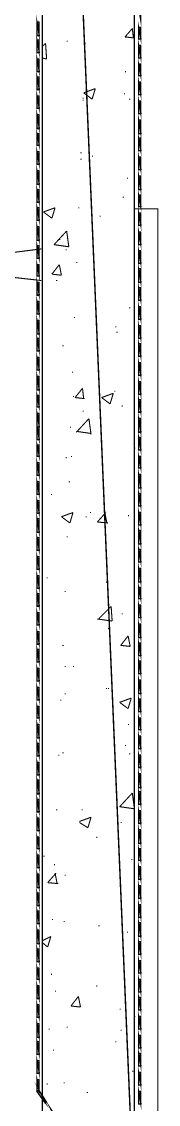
# Model space of a CAD drawing. Header units: metres. Extents: x -593 to 248, y 430 to 1024.
# Drawn here: x -481.19 to -475.72, y 872.57 to 916.09 of the extents above; entities that cross this region are included whole.
import ezdxf

# ---------------------------------------------------------------- set-up
doc = ezdxf.new("R2010")
doc.units = ezdxf.units.M
doc.header["$MEASUREMENT"] = 0
for name, color, linetype in [('C00-00-00-BLACK', 7, 'Continuous'), ('C00-FF-00', 3, 'Continuous'), ('C93-95-97', 253, 'Continuous')]:
    doc.layers.add(name, color=color, linetype=linetype)

msp = doc.modelspace()

# ---------------------------------------------------------------- linework, layer by layer
at = {"layer": 'C00-00-00-BLACK', "const_width": 0.0423}
for points in [[(-480.361, 966.467), (-480.361, 868.083)], [(-476.674, 868.083), (-476.674, 958.754)], [(-477.054, 915.473), (-476.758, 915.812)], [(-476.715, 915.431), (-476.758, 915.812)], [(-479.389, 915.304), (-479.346, 915.304)], [(-477.054, 915.473), (-476.674, 915.431)], [(-477.011, 915.515), (-476.97, 915.515)], [(-480.361, 915.092), (-480.235, 915.219)], [(-480.192, 914.584), (-480.235, 915.219)], [(-478.665, 915.219), (-478.624, 915.219)], [(-480.361, 914.626), (-480.192, 914.584)], [(-477.054, 914.077), (-477.011, 914.077)], [(-478.708, 913.226), (-478.242, 913.396)], [(-478.708, 913.226), (-478.369, 912.973)], [(-478.369, 912.973), (-478.242, 913.396)], [(-477.097, 913.185), (-477.054, 913.185)], [(-478.751, 913.015), (-478.708, 913.015)], [(-478.751, 912.93), (-478.708, 912.93)], [(-476.885, 912.973), (-476.843, 912.973)], [(-478.835, 910.811), (-478.793, 910.811)], [(-478.835, 910.557), (-478.793, 910.557)], [(-478.369, 910.684), (-478.328, 910.684)], [(-476.97, 909.792), (-476.927, 909.792)], [(-477.14, 909.03), (-477.097, 909.03)], [(-480.319, 908.437), (-479.854, 908.607)], [(-480.319, 908.437), (-479.981, 908.184)], [(-479.981, 908.184), (-479.854, 908.607)], [(-478.92, 908.607), (-478.877, 908.607)], [(-476.674, 908.564), (-475.74, 908.564), (-475.74, 868.083)], [(-478.073, 908.268), (-478.031, 908.268)], [(-479.896, 907.123), (-479.389, 907.673)], [(-479.303, 907.038), (-479.389, 907.673)], [(-479.896, 907.123), (-479.303, 907.038)], [(-479.685, 907.335), (-479.642, 907.335)], [(-480.404, 906.953), (-483.076, 906.614)], [(-479.43, 906.911), (-479.389, 906.911)], [(-479.981, 905.938), (-479.685, 906.318)], [(-479.599, 905.895), (-479.685, 906.318)], [(-479.007, 906.404), (-478.962, 906.404)], [(-480.404, 905.682), (-483.076, 905.979)], [(-479.981, 905.938), (-479.599, 905.895)], [(-479.812, 905.682), (-479.769, 905.682)], [(-476.885, 904.581), (-476.843, 904.581)], [(-479.092, 904.199), (-479.05, 904.199)], [(-477.436, 903.819), (-477.393, 903.819)], [(-477.393, 903.603), (-477.35, 903.603)], [(-479.557, 903.054), (-479.515, 903.054)], [(-479.176, 901.995), (-479.134, 901.995)], [(-479.05, 900.977), (-478.751, 901.357)], [(-479.134, 901.018), (-479.092, 901.018)], [(-479.05, 900.977), (-478.665, 900.934)], [(-478.708, 900.934), (-478.751, 901.316)], [(-477.989, 900.977), (-477.52, 901.146)], [(-477.989, 900.977), (-477.65, 900.722)], [(-477.65, 900.722), (-477.52, 901.146)], [(-477.477, 901.231), (-477.436, 901.231)], [(-477.181, 900.638), (-477.14, 900.638)], [(-479.007, 899.577), (-478.497, 900.13)], [(-478.751, 900.426), (-478.708, 900.426)], [(-478.412, 899.493), (-478.497, 900.13)], [(-479.26, 899.792), (-479.219, 899.792)], [(-479.007, 899.619), (-478.412, 899.534)], [(-476.674, 898.941), (-476.631, 898.941)], [(-479.43, 898.561), (-479.389, 898.561)], [(-479.219, 898.604), (-479.176, 898.604)], [(-479.303, 897.584), (-479.26, 897.584)], [(-480.022, 897.077), (-479.981, 897.077)], [(-479.599, 896.188), (-479.134, 896.356)], [(-479.599, 896.188), (-479.26, 895.933)], [(-479.26, 895.933), (-479.134, 896.356)], [(-478.624, 896.188), (-478.581, 896.188)], [(-478.454, 896.356), (-478.412, 896.356)], [(-478.158, 895.976), (-477.819, 896.356)], [(-477.776, 895.933), (-477.862, 896.356)], [(-476.927, 896.23), (-476.885, 896.23)], [(-478.158, 895.976), (-477.735, 895.933)], [(-479.389, 895.381), (-479.346, 895.381)], [(-480.192, 893.73), (-480.151, 893.73)], [(-477.819, 893.558), (-477.776, 893.558)], [(-479.473, 893.177), (-479.43, 893.177)], [(-478.115, 892.076), (-477.607, 892.585)], [(-477.566, 891.991), (-477.607, 892.585)], [(-477.181, 892.287), (-477.14, 892.287)], [(-478.158, 892.076), (-477.566, 891.991)], [(-477.735, 891.694), (-477.692, 891.694)], [(-477.224, 891.015), (-476.927, 891.396)], [(-476.843, 890.973), (-476.927, 891.396)], [(-479.557, 891.015), (-479.515, 891.015)], [(-477.224, 891.015), (-476.843, 890.973)], [(-479.473, 890.169), (-479.43, 890.169)], [(-479.134, 890.169), (-479.092, 890.169)], [(-477.819, 889.277), (-477.776, 889.277)], [(-477.735, 889.277), (-477.692, 889.277)], [(-479.642, 888.812), (-479.599, 888.812)], [(-479.473, 889.065), (-479.43, 889.065)], [(-477.266, 888.726), (-476.801, 888.896)], [(-477.266, 888.726), (-476.927, 888.473)], [(-476.927, 888.473), (-476.801, 888.896)], [(-476.927, 887.837), (-476.885, 887.837)], [(-477.054, 886.989), (-477.011, 886.989)], [(-479.726, 886.607), (-479.685, 886.607)], [(-479.557, 886.692), (-479.515, 886.692)], [(-476.885, 886.65), (-476.843, 886.65)], [(-477.266, 884.53), (-476.758, 885.08)], [(-476.674, 884.446), (-476.758, 885.08)], [(-479.812, 884.403), (-479.769, 884.403)], [(-478.793, 884.403), (-478.751, 884.403)], [(-477.266, 884.53), (-476.674, 884.446)], [(-478.877, 883.937), (-478.412, 884.107)], [(-478.538, 883.684), (-478.412, 884.107)], [(-478.877, 883.895), (-478.538, 883.684)], [(-477.224, 883.895), (-477.181, 883.895)], [(-478.201, 883.3), (-478.158, 883.3)], [(-480.319, 882.537), (-480.277, 882.537)], [(-479.896, 882.2), (-479.854, 882.2)], [(-476.801, 882.411), (-476.758, 882.411)], [(-480.151, 881.479), (-479.812, 881.861)], [(-479.769, 881.438), (-479.854, 881.861)], [(-479.473, 881.775), (-479.43, 881.775)], [(-480.151, 881.479), (-479.726, 881.438)], [(-479.981, 879.995), (-479.938, 879.995)], [(-479.515, 879.911), (-479.473, 879.911)], [(-478.115, 879.741), (-478.073, 879.741)], [(-480.361, 879.146), (-480.022, 879.316)], [(-480.151, 878.892), (-480.022, 879.316)], [(-476.97, 879.488), (-476.927, 879.488)], [(-480.361, 879.061), (-480.151, 878.892)], [(-480.022, 877.791), (-479.981, 877.791)], [(-479.854, 877.111), (-479.812, 877.111)], [(-478.201, 877.323), (-478.158, 877.323)], [(-479.219, 876.518), (-478.92, 876.9)], [(-479.219, 876.518), (-478.835, 876.477)], [(-478.835, 876.477), (-478.92, 876.9)], [(-477.266, 876.392), (-477.224, 876.392)], [(-476.674, 876.095), (-476.631, 876.095)], [(-479.389, 875.672), (-479.346, 875.672)], [(-480.108, 875.586), (-480.065, 875.586)], [(-477.224, 875.545), (-477.181, 875.545)], [(-477.436, 875.077), (-477.393, 875.077)], [(-479.938, 874.738), (-479.896, 874.738)], [(-476.758, 873.892), (-476.715, 873.892)], [(-480.192, 873.383), (-480.151, 873.383)], [(-479.515, 873.426), (-479.473, 873.426)], [(-478.581, 873.041), (-478.538, 873.041)]]:
    msp.add_lwpolyline(points, dxfattribs=at)
at = {"layer": 'C00-FF-00', "const_width": 0.0423}
for points in [[(-476.419, 916.619), (-476.504, 916.619), (-476.419, 916.11), (-476.419, 916.619)], [(-480.577, 916.068), (-480.491, 915.518), (-480.577, 915.518), (-480.577, 916.068)], [(-480.491, 916.068), (-480.577, 916.068), (-480.491, 915.518), (-480.491, 916.068)], [(-476.419, 915.854), (-476.504, 915.854), (-476.419, 915.389), (-476.419, 915.854)], [(-476.504, 915.854), (-476.419, 915.389), (-476.504, 915.389), (-476.504, 915.854)], [(-480.491, 915.346), (-480.577, 915.346), (-480.491, 914.839), (-480.491, 915.346)], [(-480.577, 915.346), (-480.491, 914.839), (-480.577, 914.839), (-480.577, 915.346)], [(-476.504, 915.135), (-476.419, 914.626), (-476.504, 914.626), (-476.504, 915.135)], [(-476.419, 915.135), (-476.504, 915.135), (-476.419, 914.626), (-476.419, 915.135)], [(-480.491, 914.584), (-480.577, 914.584), (-480.491, 914.077), (-480.491, 914.584)], [(-480.577, 914.584), (-480.491, 914.077), (-480.577, 914.077), (-480.577, 914.584)], [(-476.504, 914.373), (-476.419, 913.907), (-476.504, 913.907), (-476.504, 914.373)], [(-480.577, 913.861), (-480.491, 913.354), (-480.577, 913.354), (-480.577, 913.861)], [(-476.419, 914.373), (-476.504, 914.373), (-476.419, 913.907), (-476.419, 914.373)], [(-480.491, 913.861), (-480.577, 913.861), (-480.491, 913.354), (-480.491, 913.861)], [(-476.419, 913.651), (-476.504, 913.651), (-476.419, 913.142), (-476.419, 913.651)], [(-476.504, 913.651), (-476.419, 913.142), (-476.504, 913.142), (-476.504, 913.651)], [(-480.491, 913.099), (-480.577, 913.099), (-480.491, 912.593), (-480.491, 913.099)], [(-480.577, 913.099), (-480.491, 912.593), (-480.577, 912.593), (-480.577, 913.099)], [(-476.504, 912.889), (-476.419, 912.38), (-476.504, 912.38), (-476.504, 912.889)], [(-476.419, 912.889), (-476.504, 912.889), (-476.419, 912.38), (-476.419, 912.889)], [(-480.491, 912.337), (-480.577, 912.337), (-480.491, 911.787), (-480.491, 912.337)], [(-480.577, 912.337), (-480.491, 911.787), (-480.577, 911.787), (-480.577, 912.337)], [(-476.504, 912.126), (-476.419, 911.575), (-476.504, 911.575), (-476.504, 912.126)], [(-480.577, 911.573), (-480.491, 911.107), (-480.577, 911.107), (-480.577, 911.573)], [(-476.419, 912.126), (-476.504, 912.126), (-476.419, 911.575), (-476.419, 912.126)], [(-480.491, 911.573), (-480.577, 911.573), (-480.491, 911.107), (-480.491, 911.573)], [(-476.419, 911.403), (-476.504, 911.403), (-476.419, 910.896), (-476.419, 911.403)], [(-476.504, 911.403), (-476.419, 910.896), (-476.504, 910.896), (-476.504, 911.403)], [(-480.577, 910.853), (-480.491, 910.345), (-480.577, 910.345), (-480.577, 910.853)], [(-480.491, 910.853), (-480.577, 910.853), (-480.491, 910.345), (-480.491, 910.853)], [(-476.419, 910.642), (-476.504, 910.642), (-476.419, 910.134), (-476.419, 910.642)], [(-476.504, 910.642), (-476.419, 910.134), (-476.504, 910.134), (-476.504, 910.642)], [(-480.491, 910.091), (-480.577, 910.091), (-480.491, 909.541), (-480.491, 910.091)], [(-480.577, 910.091), (-480.491, 909.541), (-480.577, 909.541), (-480.577, 910.091)], [(-476.504, 909.88), (-476.419, 909.329), (-476.504, 909.329), (-476.504, 909.88)], [(-476.419, 909.88), (-476.504, 909.88), (-476.419, 909.329), (-476.419, 909.88)], [(-480.491, 909.326), (-480.577, 909.326), (-480.491, 908.819), (-480.491, 909.326)], [(-480.577, 909.326), (-480.491, 908.819), (-480.577, 908.819), (-480.577, 909.326)], [(-476.504, 909.116), (-476.419, 908.65), (-476.504, 908.65), (-476.504, 909.116)], [(-480.577, 908.607), (-480.491, 908.098), (-480.577, 908.098), (-480.577, 908.607)], [(-476.419, 909.116), (-476.504, 909.116), (-476.419, 908.65), (-476.419, 909.116)], [(-480.491, 908.607), (-480.577, 908.607), (-480.491, 908.098), (-480.491, 908.607)], [(-476.419, 908.395), (-476.504, 908.395), (-476.419, 907.888), (-476.419, 908.395)], [(-476.504, 908.395), (-476.419, 907.888), (-476.504, 907.888), (-476.504, 908.395)], [(-480.577, 907.845), (-480.491, 907.295), (-480.577, 907.295), (-480.577, 907.845)], [(-476.504, 907.631), (-476.419, 907.123), (-476.504, 907.123), (-476.504, 907.631)], [(-480.491, 907.845), (-480.577, 907.845), (-480.491, 907.295), (-480.491, 907.845)], [(-476.419, 907.631), (-476.504, 907.631), (-476.419, 907.123), (-476.419, 907.631)], [(-480.491, 907.08), (-480.577, 907.08), (-480.491, 906.573), (-480.491, 907.08)], [(-480.577, 907.08), (-480.491, 906.573), (-480.577, 906.573), (-480.577, 907.08)], [(-476.504, 906.869), (-476.419, 906.361), (-476.504, 906.361), (-476.504, 906.869)], [(-476.419, 906.869), (-476.504, 906.869), (-476.419, 906.361), (-476.419, 906.869)], [(-480.491, 906.318), (-480.577, 906.318), (-480.491, 905.852), (-480.491, 906.318)], [(-480.577, 906.318), (-480.491, 905.852), (-480.577, 905.852), (-480.577, 906.318)], [(-476.419, 906.149), (-476.504, 906.149), (-476.419, 905.599), (-476.419, 906.149)], [(-476.504, 906.149), (-476.419, 905.599), (-476.504, 905.599), (-476.504, 906.149)], [(-480.577, 905.596), (-480.491, 905.087), (-480.577, 905.087), (-480.577, 905.596)], [(-480.491, 905.596), (-480.577, 905.596), (-480.491, 905.087), (-480.491, 905.596)], [(-476.419, 905.384), (-476.504, 905.384), (-476.419, 904.877), (-476.419, 905.384)], [(-476.504, 905.384), (-476.419, 904.877), (-476.504, 904.877), (-476.504, 905.384)], [(-480.491, 904.834), (-480.577, 904.834), (-480.491, 904.326), (-480.491, 904.834)], [(-480.577, 904.834), (-480.491, 904.326), (-480.577, 904.326), (-480.577, 904.834)], [(-476.504, 904.623), (-476.419, 904.115), (-476.504, 904.115), (-476.504, 904.623)], [(-476.419, 904.623), (-476.504, 904.623), (-476.419, 904.115), (-476.419, 904.623)], [(-480.491, 904.072), (-480.577, 904.072), (-480.491, 903.522), (-480.491, 904.072)], [(-480.577, 904.072), (-480.491, 903.522), (-480.577, 903.522), (-480.577, 904.072)], [(-476.504, 903.861), (-476.419, 903.353), (-476.504, 903.353), (-476.504, 903.861)], [(-480.577, 903.35), (-480.491, 902.841), (-480.577, 902.841), (-480.577, 903.35)], [(-476.419, 903.861), (-476.504, 903.861), (-476.419, 903.353), (-476.419, 903.861)], [(-480.491, 903.35), (-480.577, 903.35), (-480.491, 902.841), (-480.491, 903.35)], [(-476.419, 903.138), (-476.504, 903.138), (-476.419, 902.63), (-476.419, 903.138)], [(-476.504, 903.138), (-476.419, 902.63), (-476.504, 902.63), (-476.504, 903.138)], [(-480.577, 902.588), (-480.491, 902.079), (-480.577, 902.079), (-480.577, 902.588)], [(-480.491, 902.588), (-480.577, 902.588), (-480.491, 902.079), (-480.491, 902.588)], [(-476.419, 902.376), (-476.504, 902.376), (-476.419, 901.868), (-476.419, 902.376)], [(-476.504, 902.376), (-476.419, 901.868), (-476.504, 901.868), (-476.504, 902.376)], [(-480.491, 901.826), (-480.577, 901.826), (-480.491, 901.276), (-480.491, 901.826)], [(-480.577, 901.826), (-480.491, 901.276), (-480.577, 901.276), (-480.577, 901.826)], [(-476.504, 901.612), (-476.419, 901.104), (-476.504, 901.104), (-476.504, 901.612)], [(-476.419, 901.612), (-476.504, 901.612), (-476.419, 901.104), (-476.419, 901.612)], [(-480.491, 901.061), (-480.577, 901.061), (-480.491, 900.595), (-480.491, 901.061)], [(-480.577, 901.061), (-480.491, 900.595), (-480.577, 900.595), (-480.577, 901.061)], [(-476.419, 900.892), (-476.504, 900.892), (-476.419, 900.384), (-476.419, 900.892)], [(-476.504, 900.892), (-476.419, 900.384), (-476.504, 900.384), (-476.504, 900.892)], [(-480.577, 900.342), (-480.491, 899.792), (-480.577, 899.792), (-480.577, 900.342)], [(-480.491, 900.342), (-480.577, 900.342), (-480.491, 899.792), (-480.491, 900.342)], [(-480.577, 899.792), (-480.491, 899.283), (-480.577, 899.283), (-480.577, 899.792)], [(-476.419, 900.13), (-476.504, 900.13), (-476.419, 899.58), (-476.419, 900.13)], [(-476.504, 900.13), (-476.419, 899.58), (-476.504, 899.58), (-476.504, 900.13)], [(-480.491, 899.792), (-480.577, 899.792), (-480.491, 899.283), (-480.491, 899.792)], [(-476.504, 899.365), (-476.419, 898.857), (-476.504, 898.857), (-476.504, 899.365)], [(-480.577, 899.068), (-480.491, 898.604), (-480.577, 898.604), (-480.577, 899.068)], [(-476.419, 899.365), (-476.504, 899.365), (-476.419, 898.857), (-476.419, 899.365)], [(-480.491, 899.068), (-480.577, 899.068), (-480.491, 898.604), (-480.491, 899.068)], [(-476.504, 898.604), (-476.419, 898.138), (-476.504, 898.138), (-476.504, 898.604)], [(-480.491, 898.349), (-480.577, 898.349), (-480.491, 897.842), (-480.491, 898.349)], [(-480.577, 898.349), (-480.491, 897.842), (-480.577, 897.842), (-480.577, 898.349)], [(-476.419, 898.604), (-476.504, 898.604), (-476.419, 898.138), (-476.419, 898.604)], [(-476.419, 897.883), (-476.504, 897.883), (-476.419, 897.333), (-476.419, 897.883)], [(-476.504, 897.883), (-476.419, 897.333), (-476.504, 897.333), (-476.504, 897.883)], [(-480.491, 897.584), (-480.577, 897.584), (-480.491, 897.077), (-480.491, 897.584)], [(-480.577, 897.584), (-480.491, 897.077), (-480.577, 897.077), (-480.577, 897.584)], [(-480.577, 896.822), (-480.491, 896.315), (-480.577, 896.315), (-480.577, 896.822)], [(-476.419, 897.118), (-476.504, 897.118), (-476.419, 896.611), (-476.419, 897.118)], [(-476.504, 897.118), (-476.419, 896.611), (-476.504, 896.611), (-476.504, 897.118)], [(-480.491, 896.822), (-480.577, 896.822), (-480.491, 896.315), (-480.491, 896.822)], [(-476.504, 896.356), (-476.419, 895.849), (-476.504, 895.849), (-476.504, 896.356)], [(-480.577, 896.103), (-480.491, 895.553), (-480.577, 895.553), (-480.577, 896.103)], [(-476.419, 896.356), (-476.504, 896.356), (-476.419, 895.849), (-476.419, 896.356)], [(-480.491, 896.103), (-480.577, 896.103), (-480.491, 895.553), (-480.491, 896.103)], [(-476.504, 895.637), (-476.419, 895.087), (-476.504, 895.087), (-476.504, 895.637)], [(-480.491, 895.338), (-480.577, 895.338), (-480.491, 894.831), (-480.491, 895.338)], [(-480.577, 895.338), (-480.491, 894.831), (-480.577, 894.831), (-480.577, 895.338)], [(-476.419, 895.637), (-476.504, 895.637), (-476.419, 895.087), (-476.419, 895.637)], [(-480.577, 894.576), (-480.491, 894.069), (-480.577, 894.069), (-480.577, 894.576)], [(-476.419, 894.872), (-476.504, 894.872), (-476.419, 894.365), (-476.419, 894.872)], [(-476.504, 894.872), (-476.419, 894.365), (-476.504, 894.365), (-476.504, 894.872)], [(-480.491, 894.576), (-480.577, 894.576), (-480.491, 894.069), (-480.491, 894.576)], [(-476.504, 894.11), (-476.419, 893.56), (-476.504, 893.56), (-476.504, 894.11)], [(-480.577, 893.814), (-480.491, 893.307), (-480.577, 893.307), (-480.577, 893.814)], [(-476.419, 894.11), (-476.504, 894.11), (-476.419, 893.56), (-476.419, 894.11)], [(-480.491, 893.814), (-480.577, 893.814), (-480.491, 893.307), (-480.491, 893.814)], [(-476.504, 893.345), (-476.419, 892.881), (-476.504, 892.881), (-476.504, 893.345)], [(-480.491, 893.092), (-480.577, 893.092), (-480.491, 892.585), (-480.491, 893.092)], [(-480.577, 893.092), (-480.491, 892.585), (-480.577, 892.585), (-480.577, 893.092)], [(-476.419, 893.345), (-476.504, 893.345), (-476.419, 892.881), (-476.419, 893.345)], [(-476.419, 892.626), (-476.504, 892.626), (-476.419, 892.119), (-476.419, 892.626)], [(-476.504, 892.626), (-476.419, 892.119), (-476.504, 892.119), (-476.504, 892.626)], [(-480.491, 892.33), (-480.577, 892.33), (-480.491, 891.823), (-480.491, 892.33)], [(-480.577, 892.33), (-480.491, 891.823), (-480.577, 891.823), (-480.577, 892.33)], [(-480.577, 891.565), (-480.491, 891.058), (-480.577, 891.058), (-480.577, 891.565)], [(-476.419, 891.864), (-476.504, 891.864), (-476.419, 891.314), (-476.419, 891.864)], [(-476.504, 891.864), (-476.419, 891.314), (-476.504, 891.314), (-476.504, 891.864)], [(-480.491, 891.565), (-480.577, 891.565), (-480.491, 891.058), (-480.491, 891.565)], [(-476.504, 891.099), (-476.419, 890.592), (-476.504, 890.592), (-476.504, 891.099)], [(-480.577, 890.846), (-480.491, 890.337), (-480.577, 890.337), (-480.577, 890.846)], [(-476.419, 891.099), (-476.504, 891.099), (-476.419, 890.592), (-476.419, 891.099)], [(-480.491, 890.846), (-480.577, 890.846), (-480.491, 890.337), (-480.491, 890.846)], [(-476.504, 890.38), (-476.419, 889.873), (-476.504, 889.873), (-476.504, 890.38)], [(-480.491, 890.084), (-480.577, 890.084), (-480.491, 889.575), (-480.491, 890.084)], [(-480.577, 890.084), (-480.491, 889.575), (-480.577, 889.575), (-480.577, 890.084)], [(-476.419, 890.38), (-476.504, 890.38), (-476.419, 889.873), (-476.419, 890.38)], [(-476.419, 889.618), (-476.504, 889.618), (-476.419, 889.068), (-476.419, 889.618)], [(-476.504, 889.618), (-476.419, 889.068), (-476.504, 889.068), (-476.504, 889.618)], [(-480.491, 889.319), (-480.577, 889.319), (-480.491, 888.812), (-480.491, 889.319)], [(-480.577, 889.319), (-480.491, 888.812), (-480.577, 888.812), (-480.577, 889.319)], [(-480.577, 888.557), (-480.491, 888.091), (-480.577, 888.091), (-480.577, 888.557)], [(-476.419, 888.853), (-476.504, 888.853), (-476.419, 888.346), (-476.419, 888.853)], [(-476.504, 888.853), (-476.419, 888.346), (-476.504, 888.346), (-476.504, 888.853)], [(-480.491, 888.557), (-480.577, 888.557), (-480.491, 888.091), (-480.491, 888.557)], [(-476.504, 888.091), (-476.419, 887.625), (-476.504, 887.625), (-476.504, 888.091)], [(-480.491, 887.837), (-480.577, 887.837), (-480.491, 887.287), (-480.491, 887.837)], [(-480.577, 887.837), (-480.491, 887.287), (-480.577, 887.287), (-480.577, 887.837)], [(-476.419, 888.091), (-476.504, 888.091), (-476.419, 887.625), (-476.419, 888.091)], [(-476.504, 887.369), (-476.419, 886.862), (-476.504, 886.862), (-476.504, 887.369)], [(-480.491, 887.073), (-480.577, 887.073), (-480.491, 886.565), (-480.491, 887.073)], [(-480.577, 887.073), (-480.491, 886.565), (-480.577, 886.565), (-480.577, 887.073)], [(-476.419, 887.369), (-476.504, 887.369), (-476.419, 886.862), (-476.419, 887.369)], [(-480.577, 886.311), (-480.491, 885.803), (-480.577, 885.803), (-480.577, 886.311)], [(-476.419, 886.607), (-476.504, 886.607), (-476.419, 886.1), (-476.419, 886.607)], [(-476.504, 886.607), (-476.419, 886.1), (-476.504, 886.1), (-476.504, 886.607)], [(-480.491, 886.311), (-480.577, 886.311), (-480.491, 885.803), (-480.491, 886.311)], [(-476.504, 885.845), (-476.419, 885.295), (-476.504, 885.295), (-476.504, 885.845)], [(-480.577, 885.591), (-480.491, 885.041), (-480.577, 885.041), (-480.577, 885.591)], [(-476.419, 885.845), (-476.504, 885.845), (-476.419, 885.295), (-476.419, 885.845)], [(-480.491, 885.591), (-480.577, 885.591), (-480.491, 885.041), (-480.491, 885.591)], [(-476.504, 885.123), (-476.419, 884.614), (-476.504, 884.614), (-476.504, 885.123)], [(-480.491, 884.826), (-480.577, 884.826), (-480.491, 884.318), (-480.491, 884.826)], [(-480.577, 884.826), (-480.491, 884.318), (-480.577, 884.318), (-480.577, 884.826)], [(-476.419, 885.123), (-476.504, 885.123), (-476.419, 884.614), (-476.419, 885.123)], [(-476.419, 884.36), (-476.504, 884.36), (-476.419, 883.853), (-476.419, 884.36)], [(-476.504, 884.36), (-476.419, 883.853), (-476.504, 883.853), (-476.504, 884.36)], [(-480.491, 884.064), (-480.577, 884.064), (-480.491, 883.556), (-480.491, 884.064)], [(-480.577, 884.064), (-480.491, 883.556), (-480.577, 883.556), (-480.577, 884.064)], [(-480.577, 883.3), (-480.491, 882.834), (-480.577, 882.834), (-480.577, 883.3)], [(-476.419, 883.598), (-476.504, 883.598), (-476.419, 883.049), (-476.419, 883.598)], [(-476.504, 883.598), (-476.419, 883.049), (-476.504, 883.049), (-476.504, 883.598)], [(-480.491, 883.3), (-480.577, 883.3), (-480.491, 882.834), (-480.491, 883.3)], [(-480.577, 882.58), (-480.491, 882.072), (-480.577, 882.072), (-480.577, 882.58)], [(-476.419, 882.834), (-476.504, 882.834), (-476.419, 882.368), (-476.419, 882.834)], [(-476.504, 882.834), (-476.419, 882.368), (-476.504, 882.368), (-476.504, 882.834)], [(-480.491, 882.58), (-480.577, 882.58), (-480.491, 882.072), (-480.491, 882.58)], [(-476.504, 882.114), (-476.419, 881.606), (-476.504, 881.606), (-476.504, 882.114)], [(-480.491, 881.818), (-480.577, 881.818), (-480.491, 881.268), (-480.491, 881.818)], [(-480.577, 881.818), (-480.491, 881.268), (-480.577, 881.268), (-480.577, 881.818)], [(-476.419, 882.114), (-476.504, 882.114), (-476.419, 881.606), (-476.419, 882.114)], [(-476.419, 881.349), (-476.504, 881.349), (-476.419, 880.843), (-476.419, 881.349)], [(-476.504, 881.349), (-476.419, 880.843), (-476.504, 880.843), (-476.504, 881.349)], [(-480.491, 881.053), (-480.577, 881.053), (-480.491, 880.546), (-480.491, 881.053)], [(-480.577, 881.053), (-480.491, 880.546), (-480.577, 880.546), (-480.577, 881.053)], [(-480.577, 880.334), (-480.491, 879.825), (-480.577, 879.825), (-480.577, 880.334)], [(-476.419, 880.587), (-476.504, 880.587), (-476.419, 880.08), (-476.419, 880.587)], [(-476.504, 880.587), (-476.419, 880.08), (-476.504, 880.08), (-476.504, 880.587)], [(-480.491, 880.334), (-480.577, 880.334), (-480.491, 879.825), (-480.491, 880.334)], [(-476.504, 879.868), (-476.419, 879.318), (-476.504, 879.318), (-476.504, 879.868)], [(-480.491, 879.572), (-480.577, 879.572), (-480.491, 879.022), (-480.491, 879.572)], [(-480.577, 879.572), (-480.491, 879.022), (-480.577, 879.022), (-480.577, 879.572)], [(-476.419, 879.868), (-476.504, 879.868), (-476.419, 879.318), (-476.419, 879.868)], [(-476.504, 879.103), (-476.419, 878.595), (-476.504, 878.595), (-476.504, 879.103)], [(-480.491, 878.807), (-480.577, 878.807), (-480.491, 878.299), (-480.491, 878.807)], [(-480.577, 878.807), (-480.491, 878.299), (-480.577, 878.299), (-480.577, 878.807)], [(-476.419, 879.103), (-476.504, 879.103), (-476.419, 878.595), (-476.419, 879.103)], [(-476.419, 878.341), (-476.504, 878.341), (-476.419, 877.834), (-476.419, 878.341)], [(-476.504, 878.341), (-476.419, 877.834), (-476.504, 877.834), (-476.504, 878.341)], [(-480.491, 878.045), (-480.577, 878.045), (-480.491, 877.579), (-480.491, 878.045)], [(-480.577, 878.045), (-480.491, 877.579), (-480.577, 877.579), (-480.577, 878.045)], [(-480.577, 877.323), (-480.491, 876.814), (-480.577, 876.814), (-480.577, 877.323)], [(-476.419, 877.579), (-476.504, 877.579), (-476.419, 877.072), (-476.419, 877.579)], [(-476.504, 877.579), (-476.419, 877.072), (-476.504, 877.072), (-476.504, 877.579)], [(-480.491, 877.323), (-480.577, 877.323), (-480.491, 876.814), (-480.491, 877.323)], [(-476.504, 876.857), (-476.419, 876.348), (-476.504, 876.348), (-476.504, 876.857)], [(-480.491, 876.561), (-480.577, 876.561), (-480.491, 876.052), (-480.491, 876.561)], [(-480.577, 876.561), (-480.491, 876.052), (-480.577, 876.052), (-480.577, 876.561)], [(-476.419, 876.857), (-476.504, 876.857), (-476.419, 876.348), (-476.419, 876.857)], [(-476.419, 876.095), (-476.504, 876.095), (-476.419, 875.586), (-476.419, 876.095)], [(-476.504, 876.095), (-476.419, 875.586), (-476.504, 875.586), (-476.504, 876.095)], [(-480.491, 875.799), (-480.577, 875.799), (-480.491, 875.249), (-480.491, 875.799)], [(-480.577, 875.799), (-480.491, 875.249), (-480.577, 875.249), (-480.577, 875.799)], [(-480.577, 875.077), (-480.491, 874.568), (-480.577, 874.568), (-480.577, 875.077)], [(-476.419, 875.33), (-476.504, 875.33), (-476.419, 874.823), (-476.419, 875.33)], [(-476.504, 875.33), (-476.419, 874.823), (-476.504, 874.823), (-476.504, 875.33)], [(-480.491, 875.077), (-480.577, 875.077), (-480.491, 874.568), (-480.491, 875.077)], [(-476.504, 874.611), (-476.419, 874.102), (-476.504, 874.102), (-476.504, 874.611)], [(-480.577, 874.315), (-480.491, 873.806), (-480.577, 873.806), (-480.577, 874.315)], [(-476.419, 874.611), (-476.504, 874.611), (-476.419, 874.102), (-476.419, 874.611)], [(-480.491, 874.315), (-480.577, 874.315), (-480.491, 873.806), (-480.491, 874.315)], [(-476.504, 873.849), (-476.419, 873.34), (-476.504, 873.34), (-476.504, 873.849)], [(-480.491, 873.553), (-480.577, 873.553), (-480.491, 873.087), (-480.491, 873.553)], [(-480.577, 873.553), (-480.491, 873.087), (-480.577, 873.087), (-480.577, 873.553)], [(-476.419, 873.849), (-476.504, 873.849), (-476.419, 873.34), (-476.419, 873.849)], [(-480.491, 873.127), (-480.235, 872.618), (-480.192, 872.661), (-480.491, 873.127)], [(-480.577, 873.084), (-480.491, 873.127), (-480.235, 872.618), (-480.577, 873.084)], [(-476.419, 873.084), (-476.504, 873.084), (-476.419, 872.576), (-476.419, 873.084)], [(-476.504, 873.084), (-476.419, 872.576), (-476.504, 872.576), (-476.504, 873.084)], [(-480.065, 872.449), (-479.854, 872.026), (-479.812, 872.069), (-480.065, 872.449)]]:
    msp.add_lwpolyline(points, close=True, dxfattribs=at)
at = {"layer": 'C00-FF-00'}
for points in [[(-480.491, 916.068), (-480.577, 916.068), (-480.491, 915.518), (-480.491, 916.068)], [(-480.577, 916.068), (-480.491, 915.518), (-480.577, 915.518), (-480.577, 916.068)], [(-476.419, 915.854), (-476.504, 915.854), (-476.419, 915.389), (-476.419, 915.854)], [(-476.504, 915.854), (-476.419, 915.389), (-476.504, 915.389), (-476.504, 915.854)], [(-480.491, 915.346), (-480.577, 915.346), (-480.491, 914.839), (-480.491, 915.346)], [(-480.577, 915.346), (-480.491, 914.839), (-480.577, 914.839), (-480.577, 915.346)], [(-476.419, 915.135), (-476.504, 915.135), (-476.419, 914.626), (-476.419, 915.135)], [(-476.504, 915.135), (-476.419, 914.626), (-476.504, 914.626), (-476.504, 915.135)], [(-480.491, 914.584), (-480.577, 914.584), (-480.491, 914.077), (-480.491, 914.584)], [(-480.577, 914.584), (-480.491, 914.077), (-480.577, 914.077), (-480.577, 914.584)], [(-476.419, 914.373), (-476.504, 914.373), (-476.419, 913.907), (-476.419, 914.373)], [(-476.504, 914.373), (-476.419, 913.907), (-476.504, 913.907), (-476.504, 914.373)], [(-480.491, 913.861), (-480.577, 913.861), (-480.491, 913.354), (-480.491, 913.861)], [(-480.577, 913.861), (-480.491, 913.354), (-480.577, 913.354), (-480.577, 913.861)], [(-476.419, 913.651), (-476.504, 913.651), (-476.419, 913.142), (-476.419, 913.651)], [(-476.504, 913.651), (-476.419, 913.142), (-476.504, 913.142), (-476.504, 913.651)], [(-480.491, 913.099), (-480.577, 913.099), (-480.491, 912.593), (-480.491, 913.099)], [(-480.577, 913.099), (-480.491, 912.593), (-480.577, 912.593), (-480.577, 913.099)], [(-476.419, 912.889), (-476.504, 912.889), (-476.419, 912.38), (-476.419, 912.889)], [(-476.504, 912.889), (-476.419, 912.38), (-476.504, 912.38), (-476.504, 912.889)], [(-480.491, 912.337), (-480.577, 912.337), (-480.491, 911.787), (-480.491, 912.337)], [(-480.577, 912.337), (-480.491, 911.787), (-480.577, 911.787), (-480.577, 912.337)], [(-476.419, 912.126), (-476.504, 912.126), (-476.419, 911.575), (-476.419, 912.126)], [(-476.504, 912.126), (-476.419, 911.575), (-476.504, 911.575), (-476.504, 912.126)], [(-480.491, 911.573), (-480.577, 911.573), (-480.491, 911.107), (-480.491, 911.573)], [(-480.577, 911.573), (-480.491, 911.107), (-480.577, 911.107), (-480.577, 911.573)], [(-476.419, 911.403), (-476.504, 911.403), (-476.419, 910.896), (-476.419, 911.403)], [(-476.504, 911.403), (-476.419, 910.896), (-476.504, 910.896), (-476.504, 911.403)], [(-480.491, 910.853), (-480.577, 910.853), (-480.491, 910.345), (-480.491, 910.853)], [(-480.577, 910.853), (-480.491, 910.345), (-480.577, 910.345), (-480.577, 910.853)], [(-476.419, 910.642), (-476.504, 910.642), (-476.419, 910.134), (-476.419, 910.642)], [(-476.504, 910.642), (-476.419, 910.134), (-476.504, 910.134), (-476.504, 910.642)], [(-480.491, 910.091), (-480.577, 910.091), (-480.491, 909.541), (-480.491, 910.091)], [(-480.577, 910.091), (-480.491, 909.541), (-480.577, 909.541), (-480.577, 910.091)], [(-476.419, 909.88), (-476.504, 909.88), (-476.419, 909.329), (-476.419, 909.88)], [(-476.504, 909.88), (-476.419, 909.329), (-476.504, 909.329), (-476.504, 909.88)], [(-480.491, 909.326), (-480.577, 909.326), (-480.491, 908.819), (-480.491, 909.326)], [(-480.577, 909.326), (-480.491, 908.819), (-480.577, 908.819), (-480.577, 909.326)], [(-476.419, 909.116), (-476.504, 909.116), (-476.419, 908.65), (-476.419, 909.116)], [(-476.504, 909.116), (-476.419, 908.65), (-476.504, 908.65), (-476.504, 909.116)], [(-480.491, 908.607), (-480.577, 908.607), (-480.491, 908.098), (-480.491, 908.607)], [(-480.577, 908.607), (-480.491, 908.098), (-480.577, 908.098), (-480.577, 908.607)], [(-476.419, 908.395), (-476.504, 908.395), (-476.419, 907.888), (-476.419, 908.395)], [(-476.504, 908.395), (-476.419, 907.888), (-476.504, 907.888), (-476.504, 908.395)], [(-480.491, 907.845), (-480.577, 907.845), (-480.491, 907.295), (-480.491, 907.845)], [(-480.577, 907.845), (-480.491, 907.295), (-480.577, 907.295), (-480.577, 907.845)], [(-476.419, 907.631), (-476.504, 907.631), (-476.419, 907.123), (-476.419, 907.631)], [(-476.504, 907.631), (-476.419, 907.123), (-476.504, 907.123), (-476.504, 907.631)], [(-480.491, 907.08), (-480.577, 907.08), (-480.491, 906.573), (-480.491, 907.08)], [(-480.577, 907.08), (-480.491, 906.573), (-480.577, 906.573), (-480.577, 907.08)], [(-476.419, 906.869), (-476.504, 906.869), (-476.419, 906.361), (-476.419, 906.869)], [(-476.504, 906.869), (-476.419, 906.361), (-476.504, 906.361), (-476.504, 906.869)], [(-480.491, 906.318), (-480.577, 906.318), (-480.491, 905.852), (-480.491, 906.318)], [(-480.577, 906.318), (-480.491, 905.852), (-480.577, 905.852), (-480.577, 906.318)], [(-476.419, 906.149), (-476.504, 906.149), (-476.419, 905.599), (-476.419, 906.149)], [(-476.504, 906.149), (-476.419, 905.599), (-476.504, 905.599), (-476.504, 906.149)], [(-480.491, 905.596), (-480.577, 905.596), (-480.491, 905.087), (-480.491, 905.596)], [(-480.577, 905.596), (-480.491, 905.087), (-480.577, 905.087), (-480.577, 905.596)], [(-476.419, 905.384), (-476.504, 905.384), (-476.419, 904.877), (-476.419, 905.384)], [(-476.504, 905.384), (-476.419, 904.877), (-476.504, 904.877), (-476.504, 905.384)], [(-480.491, 904.834), (-480.577, 904.834), (-480.491, 904.326), (-480.491, 904.834)], [(-480.577, 904.834), (-480.491, 904.326), (-480.577, 904.326), (-480.577, 904.834)], [(-476.419, 904.623), (-476.504, 904.623), (-476.419, 904.115), (-476.419, 904.623)], [(-476.504, 904.623), (-476.419, 904.115), (-476.504, 904.115), (-476.504, 904.623)], [(-480.491, 904.072), (-480.577, 904.072), (-480.491, 903.522), (-480.491, 904.072)], [(-480.577, 904.072), (-480.491, 903.522), (-480.577, 903.522), (-480.577, 904.072)], [(-476.419, 903.861), (-476.504, 903.861), (-476.419, 903.353), (-476.419, 903.861)], [(-476.504, 903.861), (-476.419, 903.353), (-476.504, 903.353), (-476.504, 903.861)], [(-480.491, 903.35), (-480.577, 903.35), (-480.491, 902.841), (-480.491, 903.35)], [(-480.577, 903.35), (-480.491, 902.841), (-480.577, 902.841), (-480.577, 903.35)], [(-476.419, 903.138), (-476.504, 903.138), (-476.419, 902.63), (-476.419, 903.138)], [(-476.504, 903.138), (-476.419, 902.63), (-476.504, 902.63), (-476.504, 903.138)], [(-480.491, 902.588), (-480.577, 902.588), (-480.491, 902.079), (-480.491, 902.588)], [(-480.577, 902.588), (-480.491, 902.079), (-480.577, 902.079), (-480.577, 902.588)], [(-476.419, 902.376), (-476.504, 902.376), (-476.419, 901.868), (-476.419, 902.376)], [(-476.504, 902.376), (-476.419, 901.868), (-476.504, 901.868), (-476.504, 902.376)], [(-480.491, 901.826), (-480.577, 901.826), (-480.491, 901.276), (-480.491, 901.826)], [(-480.577, 901.826), (-480.491, 901.276), (-480.577, 901.276), (-480.577, 901.826)], [(-476.419, 901.612), (-476.504, 901.612), (-476.419, 901.104), (-476.419, 901.612)], [(-476.504, 901.612), (-476.419, 901.104), (-476.504, 901.104), (-476.504, 901.612)], [(-480.491, 901.061), (-480.577, 901.061), (-480.491, 900.595), (-480.491, 901.061)], [(-480.577, 901.061), (-480.491, 900.595), (-480.577, 900.595), (-480.577, 901.061)], [(-476.419, 900.892), (-476.504, 900.892), (-476.419, 900.384), (-476.419, 900.892)], [(-476.504, 900.892), (-476.419, 900.384), (-476.504, 900.384), (-476.504, 900.892)], [(-480.491, 900.342), (-480.577, 900.342), (-480.491, 899.792), (-480.491, 900.342)], [(-480.577, 900.342), (-480.491, 899.792), (-480.577, 899.792), (-480.577, 900.342)], [(-476.419, 900.13), (-476.504, 900.13), (-476.419, 899.58), (-476.419, 900.13)], [(-476.504, 900.13), (-476.419, 899.58), (-476.504, 899.58), (-476.504, 900.13)], [(-480.491, 899.792), (-480.577, 899.792), (-480.491, 899.283), (-480.491, 899.792)], [(-480.577, 899.792), (-480.491, 899.283), (-480.577, 899.283), (-480.577, 899.792)], [(-476.419, 899.365), (-476.504, 899.365), (-476.419, 898.857), (-476.419, 899.365)], [(-476.504, 899.365), (-476.419, 898.857), (-476.504, 898.857), (-476.504, 899.365)], [(-480.491, 899.068), (-480.577, 899.068), (-480.491, 898.604), (-480.491, 899.068)], [(-480.577, 899.068), (-480.491, 898.604), (-480.577, 898.604), (-480.577, 899.068)], [(-480.491, 898.349), (-480.577, 898.349), (-480.491, 897.842), (-480.491, 898.349)], [(-480.577, 898.349), (-480.491, 897.842), (-480.577, 897.842), (-480.577, 898.349)], [(-476.419, 898.604), (-476.504, 898.604), (-476.419, 898.138), (-476.419, 898.604)], [(-476.504, 898.604), (-476.419, 898.138), (-476.504, 898.138), (-476.504, 898.604)], [(-476.419, 897.883), (-476.504, 897.883), (-476.419, 897.333), (-476.419, 897.883)], [(-476.504, 897.883), (-476.419, 897.333), (-476.504, 897.333), (-476.504, 897.883)], [(-480.491, 897.584), (-480.577, 897.584), (-480.491, 897.077), (-480.491, 897.584)], [(-480.577, 897.584), (-480.491, 897.077), (-480.577, 897.077), (-480.577, 897.584)], [(-476.419, 897.118), (-476.504, 897.118), (-476.419, 896.611), (-476.419, 897.118)], [(-476.504, 897.118), (-476.419, 896.611), (-476.504, 896.611), (-476.504, 897.118)], [(-480.491, 896.822), (-480.577, 896.822), (-480.491, 896.315), (-480.491, 896.822)], [(-480.577, 896.822), (-480.491, 896.315), (-480.577, 896.315), (-480.577, 896.822)], [(-476.419, 896.356), (-476.504, 896.356), (-476.419, 895.849), (-476.419, 896.356)], [(-476.504, 896.356), (-476.419, 895.849), (-476.504, 895.849), (-476.504, 896.356)], [(-480.491, 896.103), (-480.577, 896.103), (-480.491, 895.553), (-480.491, 896.103)], [(-480.577, 896.103), (-480.491, 895.553), (-480.577, 895.553), (-480.577, 896.103)], [(-480.491, 895.338), (-480.577, 895.338), (-480.491, 894.831), (-480.491, 895.338)], [(-480.577, 895.338), (-480.491, 894.831), (-480.577, 894.831), (-480.577, 895.338)], [(-476.419, 895.637), (-476.504, 895.637), (-476.419, 895.087), (-476.419, 895.637)], [(-476.504, 895.637), (-476.419, 895.087), (-476.504, 895.087), (-476.504, 895.637)], [(-476.419, 894.872), (-476.504, 894.872), (-476.419, 894.365), (-476.419, 894.872)], [(-476.504, 894.872), (-476.419, 894.365), (-476.504, 894.365), (-476.504, 894.872)], [(-480.491, 894.576), (-480.577, 894.576), (-480.491, 894.069), (-480.491, 894.576)], [(-480.577, 894.576), (-480.491, 894.069), (-480.577, 894.069), (-480.577, 894.576)], [(-476.419, 894.11), (-476.504, 894.11), (-476.419, 893.56), (-476.419, 894.11)], [(-476.504, 894.11), (-476.419, 893.56), (-476.504, 893.56), (-476.504, 894.11)], [(-480.491, 893.814), (-480.577, 893.814), (-480.491, 893.307), (-480.491, 893.814)], [(-480.577, 893.814), (-480.491, 893.307), (-480.577, 893.307), (-480.577, 893.814)], [(-480.491, 893.092), (-480.577, 893.092), (-480.491, 892.585), (-480.491, 893.092)], [(-480.577, 893.092), (-480.491, 892.585), (-480.577, 892.585), (-480.577, 893.092)], [(-476.419, 893.345), (-476.504, 893.345), (-476.419, 892.881), (-476.419, 893.345)], [(-476.504, 893.345), (-476.419, 892.881), (-476.504, 892.881), (-476.504, 893.345)], [(-480.491, 892.33), (-480.577, 892.33), (-480.491, 891.823), (-480.491, 892.33)], [(-480.577, 892.33), (-480.491, 891.823), (-480.577, 891.823), (-480.577, 892.33)], [(-476.419, 892.626), (-476.504, 892.626), (-476.419, 892.119), (-476.419, 892.626)], [(-476.504, 892.626), (-476.419, 892.119), (-476.504, 892.119), (-476.504, 892.626)], [(-476.419, 891.864), (-476.504, 891.864), (-476.419, 891.314), (-476.419, 891.864)], [(-476.504, 891.864), (-476.419, 891.314), (-476.504, 891.314), (-476.504, 891.864)], [(-480.491, 891.565), (-480.577, 891.565), (-480.491, 891.058), (-480.491, 891.565)], [(-480.577, 891.565), (-480.491, 891.058), (-480.577, 891.058), (-480.577, 891.565)], [(-476.419, 891.099), (-476.504, 891.099), (-476.419, 890.592), (-476.419, 891.099)], [(-476.504, 891.099), (-476.419, 890.592), (-476.504, 890.592), (-476.504, 891.099)], [(-480.491, 890.846), (-480.577, 890.846), (-480.491, 890.337), (-480.491, 890.846)], [(-480.577, 890.846), (-480.491, 890.337), (-480.577, 890.337), (-480.577, 890.846)], [(-480.491, 890.084), (-480.577, 890.084), (-480.491, 889.575), (-480.491, 890.084)], [(-480.577, 890.084), (-480.491, 889.575), (-480.577, 889.575), (-480.577, 890.084)], [(-476.419, 890.38), (-476.504, 890.38), (-476.419, 889.873), (-476.419, 890.38)], [(-476.504, 890.38), (-476.419, 889.873), (-476.504, 889.873), (-476.504, 890.38)], [(-476.419, 889.618), (-476.504, 889.618), (-476.419, 889.068), (-476.419, 889.618)], [(-476.504, 889.618), (-476.419, 889.068), (-476.504, 889.068), (-476.504, 889.618)], [(-480.491, 889.319), (-480.577, 889.319), (-480.491, 888.812), (-480.491, 889.319)], [(-480.577, 889.319), (-480.491, 888.812), (-480.577, 888.812), (-480.577, 889.319)], [(-476.419, 888.853), (-476.504, 888.853), (-476.419, 888.346), (-476.419, 888.853)], [(-476.504, 888.853), (-476.419, 888.346), (-476.504, 888.346), (-476.504, 888.853)], [(-480.491, 888.557), (-480.577, 888.557), (-480.491, 888.091), (-480.491, 888.557)], [(-480.577, 888.557), (-480.491, 888.091), (-480.577, 888.091), (-480.577, 888.557)], [(-476.419, 888.091), (-476.504, 888.091), (-476.419, 887.625), (-476.419, 888.091)], [(-476.504, 888.091), (-476.419, 887.625), (-476.504, 887.625), (-476.504, 888.091)], [(-480.491, 887.837), (-480.577, 887.837), (-480.491, 887.287), (-480.491, 887.837)], [(-480.577, 887.837), (-480.491, 887.287), (-480.577, 887.287), (-480.577, 887.837)], [(-480.491, 887.073), (-480.577, 887.073), (-480.491, 886.565), (-480.491, 887.073)], [(-480.577, 887.073), (-480.491, 886.565), (-480.577, 886.565), (-480.577, 887.073)], [(-476.419, 887.369), (-476.504, 887.369), (-476.419, 886.862), (-476.419, 887.369)], [(-476.504, 887.369), (-476.419, 886.862), (-476.504, 886.862), (-476.504, 887.369)], [(-476.419, 886.607), (-476.504, 886.607), (-476.419, 886.1), (-476.419, 886.607)], [(-476.504, 886.607), (-476.419, 886.1), (-476.504, 886.1), (-476.504, 886.607)], [(-480.491, 886.311), (-480.577, 886.311), (-480.491, 885.803), (-480.491, 886.311)], [(-480.577, 886.311), (-480.491, 885.803), (-480.577, 885.803), (-480.577, 886.311)], [(-476.419, 885.845), (-476.504, 885.845), (-476.419, 885.295), (-476.419, 885.845)], [(-476.504, 885.845), (-476.419, 885.295), (-476.504, 885.295), (-476.504, 885.845)], [(-480.491, 885.591), (-480.577, 885.591), (-480.491, 885.041), (-480.491, 885.591)], [(-480.577, 885.591), (-480.491, 885.041), (-480.577, 885.041), (-480.577, 885.591)], [(-480.491, 884.826), (-480.577, 884.826), (-480.491, 884.318), (-480.491, 884.826)], [(-480.577, 884.826), (-480.491, 884.318), (-480.577, 884.318), (-480.577, 884.826)], [(-476.419, 885.123), (-476.504, 885.123), (-476.419, 884.614), (-476.419, 885.123)], [(-476.504, 885.123), (-476.419, 884.614), (-476.504, 884.614), (-476.504, 885.123)], [(-480.491, 884.064), (-480.577, 884.064), (-480.491, 883.556), (-480.491, 884.064)], [(-480.577, 884.064), (-480.491, 883.556), (-480.577, 883.556), (-480.577, 884.064)], [(-476.419, 884.36), (-476.504, 884.36), (-476.419, 883.853), (-476.419, 884.36)], [(-476.504, 884.36), (-476.419, 883.853), (-476.504, 883.853), (-476.504, 884.36)], [(-476.419, 883.598), (-476.504, 883.598), (-476.419, 883.049), (-476.419, 883.598)], [(-476.504, 883.598), (-476.419, 883.049), (-476.504, 883.049), (-476.504, 883.598)], [(-480.491, 883.3), (-480.577, 883.3), (-480.491, 882.834), (-480.491, 883.3)], [(-480.577, 883.3), (-480.491, 882.834), (-480.577, 882.834), (-480.577, 883.3)], [(-476.419, 882.834), (-476.504, 882.834), (-476.419, 882.368), (-476.419, 882.834)], [(-476.504, 882.834), (-476.419, 882.368), (-476.504, 882.368), (-476.504, 882.834)], [(-480.491, 882.58), (-480.577, 882.58), (-480.491, 882.072), (-480.491, 882.58)], [(-480.577, 882.58), (-480.491, 882.072), (-480.577, 882.072), (-480.577, 882.58)], [(-480.491, 881.818), (-480.577, 881.818), (-480.491, 881.268), (-480.491, 881.818)], [(-480.577, 881.818), (-480.491, 881.268), (-480.577, 881.268), (-480.577, 881.818)], [(-476.419, 882.114), (-476.504, 882.114), (-476.419, 881.606), (-476.419, 882.114)], [(-476.504, 882.114), (-476.419, 881.606), (-476.504, 881.606), (-476.504, 882.114)], [(-476.419, 881.349), (-476.504, 881.349), (-476.419, 880.843), (-476.419, 881.349)], [(-476.504, 881.349), (-476.419, 880.843), (-476.504, 880.843), (-476.504, 881.349)], [(-480.491, 881.053), (-480.577, 881.053), (-480.491, 880.546), (-480.491, 881.053)], [(-480.577, 881.053), (-480.491, 880.546), (-480.577, 880.546), (-480.577, 881.053)], [(-476.419, 880.587), (-476.504, 880.587), (-476.419, 880.08), (-476.419, 880.587)], [(-476.504, 880.587), (-476.419, 880.08), (-476.504, 880.08), (-476.504, 880.587)], [(-480.491, 880.334), (-480.577, 880.334), (-480.491, 879.825), (-480.491, 880.334)], [(-480.577, 880.334), (-480.491, 879.825), (-480.577, 879.825), (-480.577, 880.334)], [(-476.419, 879.868), (-476.504, 879.868), (-476.419, 879.318), (-476.419, 879.868)], [(-476.504, 879.868), (-476.419, 879.318), (-476.504, 879.318), (-476.504, 879.868)], [(-480.491, 879.572), (-480.577, 879.572), (-480.491, 879.022), (-480.491, 879.572)], [(-480.577, 879.572), (-480.491, 879.022), (-480.577, 879.022), (-480.577, 879.572)], [(-480.491, 878.807), (-480.577, 878.807), (-480.491, 878.299), (-480.491, 878.807)], [(-480.577, 878.807), (-480.491, 878.299), (-480.577, 878.299), (-480.577, 878.807)], [(-476.419, 879.103), (-476.504, 879.103), (-476.419, 878.595), (-476.419, 879.103)], [(-476.504, 879.103), (-476.419, 878.595), (-476.504, 878.595), (-476.504, 879.103)], [(-476.419, 878.341), (-476.504, 878.341), (-476.419, 877.834), (-476.419, 878.341)], [(-476.504, 878.341), (-476.419, 877.834), (-476.504, 877.834), (-476.504, 878.341)], [(-480.491, 878.045), (-480.577, 878.045), (-480.491, 877.579), (-480.491, 878.045)], [(-480.577, 878.045), (-480.491, 877.579), (-480.577, 877.579), (-480.577, 878.045)], [(-476.419, 877.579), (-476.504, 877.579), (-476.419, 877.072), (-476.419, 877.579)], [(-476.504, 877.579), (-476.419, 877.072), (-476.504, 877.072), (-476.504, 877.579)], [(-480.491, 877.323), (-480.577, 877.323), (-480.491, 876.814), (-480.491, 877.323)], [(-480.577, 877.323), (-480.491, 876.814), (-480.577, 876.814), (-480.577, 877.323)], [(-480.491, 876.561), (-480.577, 876.561), (-480.491, 876.052), (-480.491, 876.561)], [(-480.577, 876.561), (-480.491, 876.052), (-480.577, 876.052), (-480.577, 876.561)], [(-476.419, 876.857), (-476.504, 876.857), (-476.419, 876.348), (-476.419, 876.857)], [(-476.504, 876.857), (-476.419, 876.348), (-476.504, 876.348), (-476.504, 876.857)], [(-480.491, 875.799), (-480.577, 875.799), (-480.491, 875.249), (-480.491, 875.799)], [(-480.577, 875.799), (-480.491, 875.249), (-480.577, 875.249), (-480.577, 875.799)], [(-476.419, 876.095), (-476.504, 876.095), (-476.419, 875.586), (-476.419, 876.095)], [(-476.504, 876.095), (-476.419, 875.586), (-476.504, 875.586), (-476.504, 876.095)], [(-476.419, 875.33), (-476.504, 875.33), (-476.419, 874.823), (-476.419, 875.33)], [(-476.504, 875.33), (-476.419, 874.823), (-476.504, 874.823), (-476.504, 875.33)], [(-480.491, 875.077), (-480.577, 875.077), (-480.491, 874.568), (-480.491, 875.077)], [(-480.577, 875.077), (-480.491, 874.568), (-480.577, 874.568), (-480.577, 875.077)], [(-476.419, 874.611), (-476.504, 874.611), (-476.419, 874.102), (-476.419, 874.611)], [(-476.504, 874.611), (-476.419, 874.102), (-476.504, 874.102), (-476.504, 874.611)], [(-480.491, 874.315), (-480.577, 874.315), (-480.491, 873.806), (-480.491, 874.315)], [(-480.577, 874.315), (-480.491, 873.806), (-480.577, 873.806), (-480.577, 874.315)], [(-480.491, 873.553), (-480.577, 873.553), (-480.491, 873.087), (-480.491, 873.553)], [(-480.577, 873.553), (-480.491, 873.087), (-480.577, 873.087), (-480.577, 873.553)], [(-476.419, 873.849), (-476.504, 873.849), (-476.419, 873.34), (-476.419, 873.849)], [(-476.504, 873.849), (-476.419, 873.34), (-476.504, 873.34), (-476.504, 873.849)], [(-480.577, 873.084), (-480.491, 873.127), (-480.235, 872.618), (-480.577, 873.084)], [(-480.491, 873.127), (-480.235, 872.618), (-480.192, 872.661), (-480.491, 873.127)], [(-476.419, 873.084), (-476.504, 873.084), (-476.419, 872.576), (-476.419, 873.084)], [(-476.504, 873.084), (-476.419, 872.576), (-476.504, 872.576), (-476.504, 873.084)]]:
    msp.add_lwpolyline(points, close=True, dxfattribs=at)
at = {"layer": 'C00-FF-00', "const_width": 0.0423}
for points in [[(-480.491, 899.792), (-480.577, 899.792)], [(-480.491, 873.127), (-480.577, 873.127)]]:
    msp.add_lwpolyline(points, dxfattribs=at)
at = {"layer": 'C93-95-97', "const_width": 0.0423}
for points in [[(-480.361, 954.599), (-476.674, 868.083), (-480.361, 868.083), (-480.361, 954.599)], [(-476.674, 954.599), (-480.361, 954.599), (-476.674, 868.083), (-476.674, 954.599)]]:
    msp.add_lwpolyline(points, close=True, dxfattribs=at)
at = {"layer": 'C93-95-97'}
for points in [[(-476.674, 954.599), (-480.361, 954.599), (-476.674, 868.083), (-476.674, 954.599)], [(-480.361, 954.599), (-476.674, 868.083), (-480.361, 868.083), (-480.361, 954.599)]]:
    msp.add_lwpolyline(points, close=True, dxfattribs=at)

doc.saveas('drawing.dxf')
